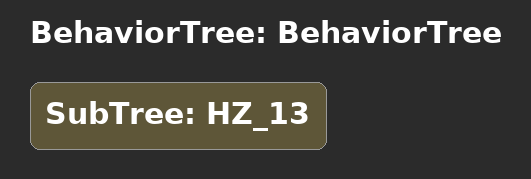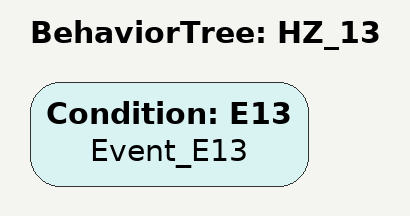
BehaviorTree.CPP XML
<?xml version="1.0" ?>
<root main_tree_to_execute="BehaviorTree">
  <BehaviorTree ID="BehaviorTree">
    <SubTree ID="HZ_13"/>
  </BehaviorTree>
  <BehaviorTree ID="HZ_13">
    <Condition ID="E13" name="Event_E13"/>
  </BehaviorTree>
</root>
